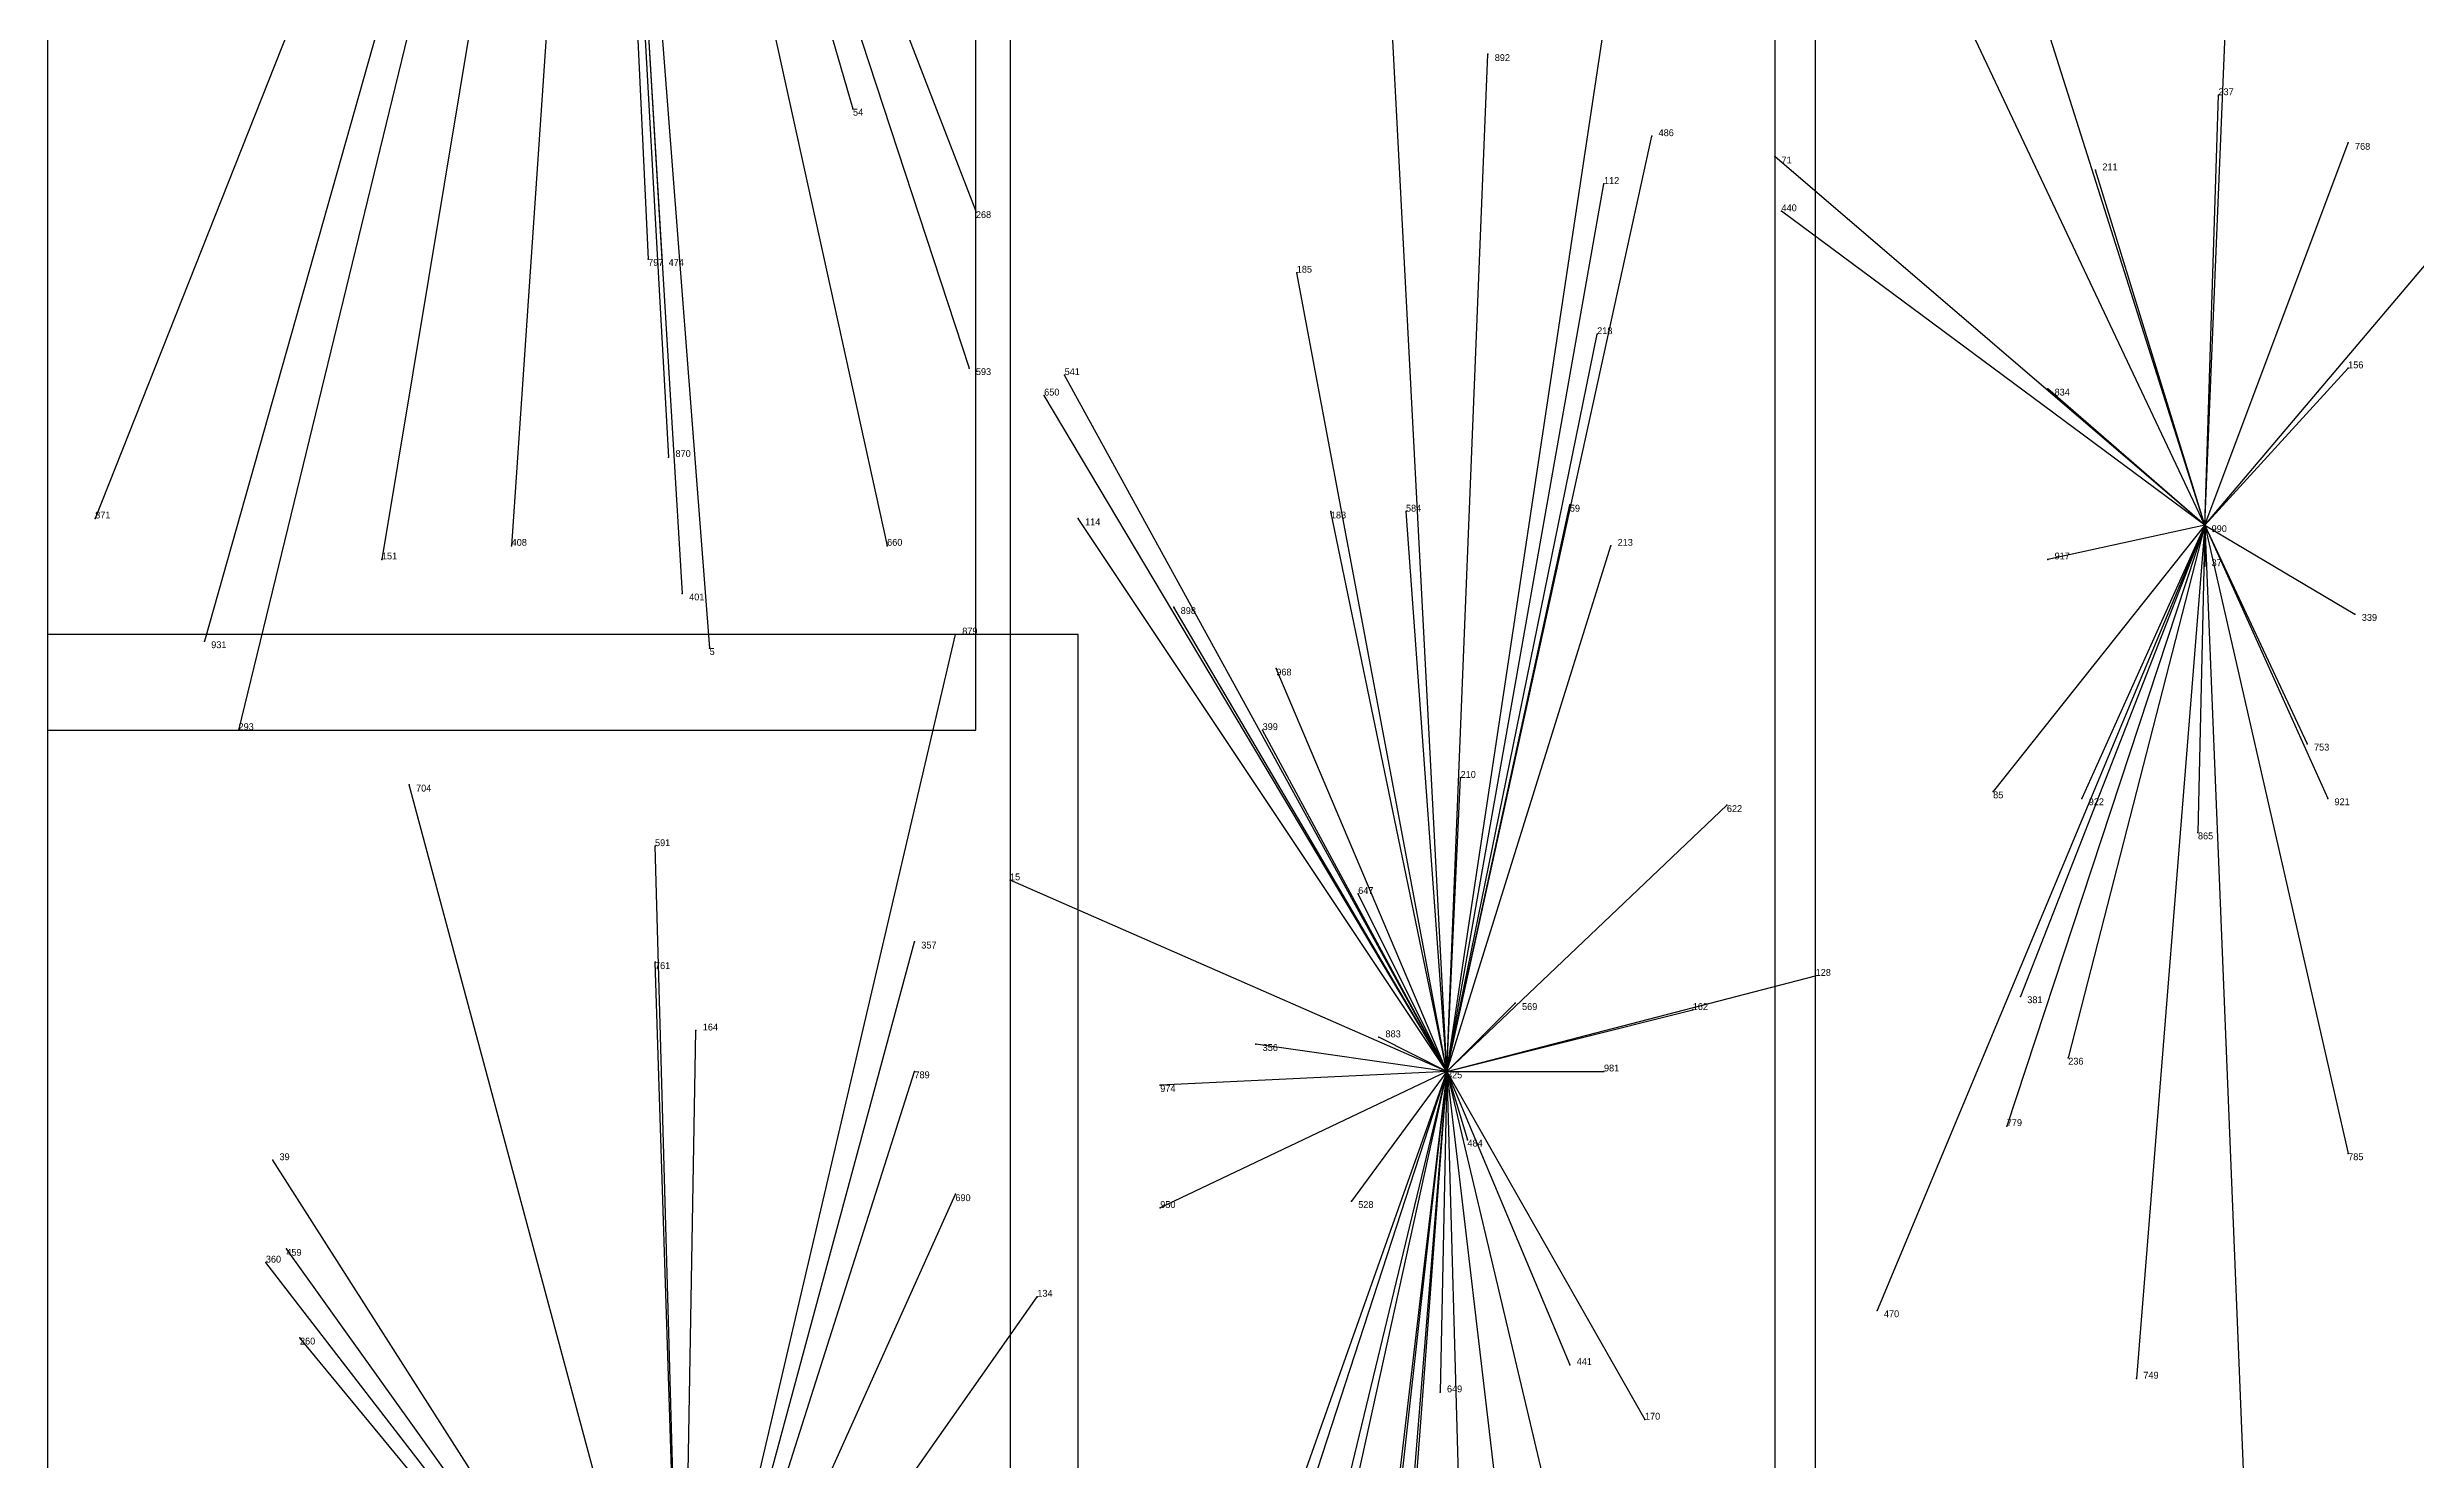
# Model space of a CAD drawing. Extents: x 0 to 1, y 0 to 1.
# Drawn here: x 0.001 to 0.348, y 0.486 to 0.693 of the extents above; entities that cross this region are included whole.
import ezdxf

# ---------------------------------------------------------------- set-up
doc = ezdxf.new("R2010")
doc.units = 0
for name, color, linetype in [('Clients', 3, 'CONTINUOUS'), ('Facilities', 3, 'CONTINUOUS'), ('Facilities_lines', 3, 'CONTINUOUS'), ('Min_max_boxes', 1, 'CONTINUOUS'), ('Normals', 1, 'CONTINUOUS'), ('Source_points', 5, 'CONTINUOUS'), ('Text', 3, 'CONTINUOUS')]:
    doc.layers.add(name, color=color, linetype=linetype)

msp = doc.modelspace()

# ---------------------------------------------------------------- linework, layer by layer
at = {"layer": 'Clients', "color": 5}
for p in [(0.212, 0.692), (0.119, 0.684), (0.319, 0.686), (0.236, 0.68), (0.254, 0.677), (0.338, 0.679), (0.301, 0.675), (0.229, 0.673), (0.137, 0.669), (0.255, 0.669), (0.089, 0.662), (0.091, 0.662), (0.184, 0.66), (0.228, 0.651), (0.136, 0.646), (0.338, 0.646), (0.147, 0.642), (0.15, 0.645), (0.294, 0.643), (0.092, 0.633), (0.189, 0.625), (0.2, 0.625), (0.224, 0.626), (0.008, 0.624), (0.152, 0.624), (0.05, 0.618), (0.069, 0.62), (0.124, 0.62), (0.23, 0.62), (0.294, 0.618), (0.317, 0.617), (0.094, 0.613), (0.166, 0.611), (0.339, 0.61), (0.024, 0.606), (0.098, 0.605), (0.134, 0.607), (0.181, 0.602), (0.029, 0.593), (0.179, 0.593), (0.332, 0.591), (0.054, 0.585), (0.208, 0.586), (0.286, 0.584), (0.247, 0.582), (0.299, 0.583), (0.335, 0.583), (0.316, 0.578), (0.09, 0.576), (0.142, 0.571), (0.193, 0.569), (0.09, 0.559), (0.128, 0.562), (0.26, 0.557), (0.216, 0.553), (0.242, 0.552), (0.29, 0.554), (0.096, 0.549), (0.178, 0.547), (0.196, 0.548), (0.297, 0.545), (0.128, 0.543), (0.229, 0.543), (0.164, 0.541), (0.288, 0.535), (0.209, 0.533), (0.338, 0.531), (0.034, 0.53), (0.134, 0.525), (0.164, 0.523), (0.192, 0.524), (0.033, 0.515), (0.036, 0.517), (0.146, 0.51), (0.269, 0.508), (0.038, 0.504), (0.224, 0.5), (0.307, 0.498), (0.205, 0.496), (0.235, 0.492)]:
    msp.add_point(p, dxfattribs=at)
at = {"layer": 'Facilities', "color": 3}
for p in [(0.317, 0.623), (0.206, 0.543)]:
    msp.add_point(p, dxfattribs=at)
at = {"layer": 'Facilities_lines', "color": 3}
for p, q in [((0.082, 0.811), (0.008, 0.624)), ((0.082, 0.811), (0.024, 0.606)), ((0.082, 0.811), (0.029, 0.593)), ((0.082, 0.811), (0.05, 0.618)), ((0.082, 0.811), (0.069, 0.62)), ((0.082, 0.811), (0.094, 0.613)), ((0.082, 0.811), (0.098, 0.605)), ((0.082, 0.811), (0.119, 0.684)), ((0.082, 0.811), (0.137, 0.669)), ((0.082, 0.811), (0.091, 0.662)), ((0.082, 0.811), (0.136, 0.646)), ((0.082, 0.811), (0.124, 0.62)), ((0.082, 0.811), (0.089, 0.662)), ((0.082, 0.811), (0.092, 0.633)), ((0.317, 0.623), (0.273, 0.762)), ((0.317, 0.623), (0.258, 0.748)), ((0.206, 0.543), (0.232, 0.716)), ((0.206, 0.543), (0.198, 0.695)), ((0.317, 0.623), (0.32, 0.695)), ((0.206, 0.543), (0.212, 0.692)), ((0.317, 0.623), (0.319, 0.686)), ((0.206, 0.543), (0.236, 0.68)), ((0.317, 0.623), (0.254, 0.677)), ((0.317, 0.623), (0.338, 0.679)), ((0.317, 0.623), (0.301, 0.675)), ((0.206, 0.543), (0.229, 0.673)), ((0.317, 0.623), (0.255, 0.669)), ((0.206, 0.543), (0.184, 0.66)), ((0.317, 0.623), (0.35, 0.662)), ((0.206, 0.543), (0.228, 0.651)), ((0.317, 0.623), (0.338, 0.646)), ((0.206, 0.543), (0.147, 0.642)), ((0.206, 0.543), (0.15, 0.645)), ((0.317, 0.623), (0.294, 0.643)), ((0.206, 0.543), (0.189, 0.625)), ((0.206, 0.543), (0.2, 0.625)), ((0.206, 0.543), (0.224, 0.626)), ((0.206, 0.543), (0.152, 0.624)), ((0.317, 0.623), (0.269, 0.508)), ((0.317, 0.623), (0.286, 0.584)), ((0.317, 0.623), (0.288, 0.535)), ((0.317, 0.623), (0.29, 0.554)), ((0.317, 0.623), (0.294, 0.618)), ((0.317, 0.623), (0.297, 0.545)), ((0.317, 0.623), (0.299, 0.583)), ((0.317, 0.623), (0.307, 0.498)), ((0.317, 0.623), (0.316, 0.578)), ((0.317, 0.623), (0.325, 0.426)), ((0.317, 0.623), (0.338, 0.531)), ((0.317, 0.623), (0.335, 0.583)), ((0.317, 0.623), (0.317, 0.617)), ((0.317, 0.623), (0.339, 0.61)), ((0.317, 0.623), (0.332, 0.591)), ((0.206, 0.543), (0.23, 0.62)), ((0.206, 0.543), (0.166, 0.611)), ((0.094, 0.436), (0.134, 0.607)), ((0.206, 0.543), (0.181, 0.602)), ((0.206, 0.543), (0.179, 0.593)), ((0.094, 0.436), (0.054, 0.585)), ((0.206, 0.543), (0.208, 0.586)), ((0.206, 0.543), (0.247, 0.582)), ((0.094, 0.436), (0.09, 0.576)), ((0.206, 0.543), (0.142, 0.571)), ((0.206, 0.543), (0.193, 0.569)), ((0.094, 0.436), (0.09, 0.559)), ((0.094, 0.436), (0.128, 0.562)), ((0.206, 0.543), (0.26, 0.557)), ((0.206, 0.543), (0.216, 0.553)), ((0.206, 0.543), (0.242, 0.552)), ((0.094, 0.436), (0.096, 0.549)), ((0.206, 0.543), (0.178, 0.547)), ((0.206, 0.543), (0.196, 0.548)), ((0.094, 0.436), (0.128, 0.543)), ((0.206, 0.543), (0.164, 0.523)), ((0.206, 0.543), (0.164, 0.541)), ((0.206, 0.543), (0.171, 0.384)), ((0.206, 0.543), (0.171, 0.398)), ((0.206, 0.543), (0.173, 0.45)), ((0.206, 0.543), (0.176, 0.451)), ((0.206, 0.543), (0.182, 0.339)), ((0.206, 0.543), (0.19, 0.4)), ((0.206, 0.543), (0.19, 0.347)), ((0.206, 0.543), (0.192, 0.524)), ((0.206, 0.543), (0.197, 0.424)), ((0.206, 0.543), (0.205, 0.496)), ((0.206, 0.543), (0.224, 0.5)), ((0.206, 0.543), (0.228, 0.45)), ((0.206, 0.543), (0.209, 0.435)), ((0.206, 0.543), (0.235, 0.492)), ((0.206, 0.543), (0.209, 0.533)), ((0.206, 0.543), (0.218, 0.441)), ((0.206, 0.543), (0.229, 0.543)), ((0.094, 0.436), (0.034, 0.53)), ((0.094, 0.436), (0.134, 0.525)), ((0.094, 0.436), (0.033, 0.515)), ((0.094, 0.436), (0.036, 0.517)), ((0.094, 0.436), (0.146, 0.51)), ((0.094, 0.436), (0.038, 0.504))]:
    msp.add_line(p, q, dxfattribs=at)
at = {"layer": 'Min_max_boxes', "color": 1}
for p, q in [((0.001, 0.995), (0.001, 0.593)), ((0.001, 0.995), (0.001, 0.593)), ((0.137, 0.593), (0.137, 0.995)), ((0.137, 0.593), (0.137, 0.995)), ((0.254, 0.762), (0.254, 0.426)), ((0.254, 0.762), (0.254, 0.426)), ((0.142, 0.716), (0.142, 0.339)), ((0.142, 0.716), (0.142, 0.339)), ((0.26, 0.339), (0.26, 0.716)), ((0.26, 0.339), (0.26, 0.716)), ((0.152, 0.607), (0.001, 0.607)), ((0.001, 0.607), (0.001, 0.273)), ((0.152, 0.607), (0.001, 0.607)), ((0.001, 0.607), (0.001, 0.273)), ((0.001, 0.607), (0.001, 0.607)), ((0.152, 0.273), (0.152, 0.607)), ((0.152, 0.273), (0.152, 0.607)), ((0.152, 0.607), (0.152, 0.607)), ((0.001, 0.593), (0.137, 0.593)), ((0.001, 0.593), (0.137, 0.593)), ((0.001, 0.593), (0.001, 0.593)), ((0.137, 0.593), (0.137, 0.593))]:
    msp.add_line(p, q, dxfattribs=at)
at = {"layer": 'Normals', "color": 1}
for p, q in [((0.212, 0.692), (0.212, 0.692, 0.1)), ((0.119, 0.684), (0.119, 0.684, 0.1)), ((0.319, 0.686), (0.319, 0.686, 0.1)), ((0.236, 0.68), (0.236, 0.68, 0.1)), ((0.254, 0.677), (0.254, 0.677, 0.1)), ((0.338, 0.679), (0.338, 0.679, 0.1)), ((0.301, 0.675), (0.301, 0.675, 0.1)), ((0.229, 0.673), (0.229, 0.673, 0.1)), ((0.137, 0.669), (0.137, 0.669, 0.1)), ((0.255, 0.669), (0.255, 0.669, 0.1)), ((0.089, 0.662), (0.089, 0.662, 0.1)), ((0.091, 0.662), (0.091, 0.662, 0.1)), ((0.184, 0.66), (0.184, 0.66, 0.1)), ((0.228, 0.651), (0.228, 0.651, 0.1)), ((0.136, 0.646), (0.136, 0.646, 0.1)), ((0.338, 0.646), (0.338, 0.646, 0.1)), ((0.147, 0.642), (0.147, 0.642, 0.1)), ((0.15, 0.645), (0.15, 0.645, 0.1)), ((0.294, 0.643), (0.294, 0.643, 0.1)), ((0.092, 0.633), (0.092, 0.633, 0.1)), ((0.189, 0.625), (0.189, 0.625, 0.1)), ((0.2, 0.625), (0.2, 0.625, 0.1)), ((0.224, 0.626), (0.224, 0.626, 0.1)), ((0.008, 0.624), (0.008, 0.624, 0.1)), ((0.152, 0.624), (0.152, 0.624, 0.1)), ((0.317, 0.623), (0.317, 0.623, 0.1)), ((0.05, 0.618), (0.05, 0.618, 0.1)), ((0.069, 0.62), (0.069, 0.62, 0.1)), ((0.124, 0.62), (0.124, 0.62, 0.1)), ((0.23, 0.62), (0.23, 0.62, 0.1)), ((0.294, 0.618), (0.294, 0.618, 0.1)), ((0.317, 0.617), (0.317, 0.617, 0.1)), ((0.094, 0.613), (0.094, 0.613, 0.1)), ((0.166, 0.611), (0.166, 0.611, 0.1)), ((0.339, 0.61), (0.339, 0.61, 0.1)), ((0.024, 0.606), (0.024, 0.606, 0.1)), ((0.098, 0.605), (0.098, 0.605, 0.1)), ((0.134, 0.607), (0.134, 0.607, 0.1)), ((0.181, 0.602), (0.181, 0.602, 0.1)), ((0.029, 0.593), (0.029, 0.593, 0.1)), ((0.179, 0.593), (0.179, 0.593, 0.1)), ((0.332, 0.591), (0.332, 0.591, 0.1)), ((0.054, 0.585), (0.054, 0.585, 0.1)), ((0.208, 0.586), (0.208, 0.586, 0.1)), ((0.286, 0.584), (0.286, 0.584, 0.1)), ((0.247, 0.582), (0.247, 0.582, 0.1)), ((0.299, 0.583), (0.299, 0.583, 0.1)), ((0.335, 0.583), (0.335, 0.583, 0.1)), ((0.316, 0.578), (0.316, 0.578, 0.1)), ((0.09, 0.576), (0.09, 0.576, 0.1)), ((0.142, 0.571), (0.142, 0.571, 0.1)), ((0.193, 0.569), (0.193, 0.569, 0.1)), ((0.09, 0.559), (0.09, 0.559, 0.1)), ((0.128, 0.562), (0.128, 0.562, 0.1)), ((0.26, 0.557), (0.26, 0.557, 0.1)), ((0.216, 0.553), (0.216, 0.553, 0.1)), ((0.242, 0.552), (0.242, 0.552, 0.1)), ((0.29, 0.554), (0.29, 0.554, 0.1)), ((0.096, 0.549), (0.096, 0.549, 0.1)), ((0.178, 0.547), (0.178, 0.547, 0.1)), ((0.196, 0.548), (0.196, 0.548, 0.1)), ((0.297, 0.545), (0.297, 0.545, 0.1)), ((0.128, 0.543), (0.128, 0.543, 0.1)), ((0.206, 0.543), (0.206, 0.543, 0.1)), ((0.229, 0.543), (0.229, 0.543, 0.1)), ((0.164, 0.541), (0.164, 0.541, 0.1)), ((0.288, 0.535), (0.288, 0.535, 0.1)), ((0.209, 0.533), (0.209, 0.533, 0.1)), ((0.338, 0.531), (0.338, 0.531, 0.1)), ((0.034, 0.53), (0.034, 0.53, 0.1)), ((0.134, 0.525), (0.134, 0.525, 0.1)), ((0.164, 0.523), (0.164, 0.523, 0.1)), ((0.192, 0.524), (0.192, 0.524, 0.1)), ((0.033, 0.515), (0.033, 0.515, 0.1)), ((0.036, 0.517), (0.036, 0.517, 0.1)), ((0.146, 0.51), (0.146, 0.51, 0.1)), ((0.269, 0.508), (0.269, 0.508, 0.1)), ((0.038, 0.504), (0.038, 0.504, 0.1)), ((0.224, 0.5), (0.224, 0.5, 0.1)), ((0.307, 0.498), (0.307, 0.498, 0.1)), ((0.205, 0.496), (0.205, 0.496, 0.1)), ((0.235, 0.492), (0.235, 0.492, 0.1))]:
    msp.add_line(p, q, dxfattribs=at)
at = {"layer": 'Source_points', "color": 5}
for p in [(0.212, 0.692), (0.119, 0.684), (0.319, 0.686), (0.236, 0.68), (0.254, 0.677), (0.338, 0.679), (0.301, 0.675), (0.229, 0.673), (0.137, 0.669), (0.255, 0.669), (0.089, 0.662), (0.091, 0.662), (0.184, 0.66), (0.228, 0.651), (0.136, 0.646), (0.338, 0.646), (0.147, 0.642), (0.15, 0.645), (0.294, 0.643), (0.092, 0.633), (0.189, 0.625), (0.2, 0.625), (0.224, 0.626), (0.008, 0.624), (0.152, 0.624), (0.317, 0.623), (0.05, 0.618), (0.069, 0.62), (0.124, 0.62), (0.23, 0.62), (0.294, 0.618), (0.317, 0.617), (0.094, 0.613), (0.166, 0.611), (0.339, 0.61), (0.024, 0.606), (0.098, 0.605), (0.134, 0.607), (0.181, 0.602), (0.029, 0.593), (0.179, 0.593), (0.332, 0.591), (0.054, 0.585), (0.208, 0.586), (0.286, 0.584), (0.247, 0.582), (0.299, 0.583), (0.335, 0.583), (0.316, 0.578), (0.09, 0.576), (0.142, 0.571), (0.193, 0.569), (0.09, 0.559), (0.128, 0.562), (0.26, 0.557), (0.216, 0.553), (0.242, 0.552), (0.29, 0.554), (0.096, 0.549), (0.178, 0.547), (0.196, 0.548), (0.297, 0.545), (0.128, 0.543), (0.206, 0.543), (0.229, 0.543), (0.164, 0.541), (0.288, 0.535), (0.209, 0.533), (0.338, 0.531), (0.034, 0.53), (0.134, 0.525), (0.164, 0.523), (0.192, 0.524), (0.033, 0.515), (0.036, 0.517), (0.146, 0.51), (0.269, 0.508), (0.038, 0.504), (0.224, 0.5), (0.307, 0.498), (0.205, 0.496), (0.235, 0.492)]:
    msp.add_point(p, dxfattribs=at)

# ---------------------------------------------------------------- texts
at = {"layer": 'Text', "color": 3}
for s, p in [('892', (0.213, 0.691)), ('54', (0.119, 0.683)), ('237', (0.319, 0.686)), ('486', (0.237, 0.68)), ('71', (0.255, 0.676)), ('768', (0.339, 0.678)), ('112', (0.229, 0.673)), ('211', (0.302, 0.675)), ('440', (0.255, 0.669)), ('268', (0.137, 0.668)), ('797', (0.089, 0.661)), ('474', (0.092, 0.661)), ('185', (0.184, 0.66)), ('218', (0.228, 0.651)), ('593', (0.137, 0.645)), ('541', (0.15, 0.645)), ('156', (0.338, 0.646)), ('650', (0.147, 0.642)), ('834', (0.295, 0.642)), ('870', (0.093, 0.633)), ('871', (0.008, 0.624)), ('183', (0.189, 0.624)), ('584', (0.2, 0.625)), ('59', (0.224, 0.625)), ('114', (0.153, 0.623)), ('990', (0.318, 0.622)), ('151', (0.05, 0.618)), ('408', (0.069, 0.62)), ('660', (0.124, 0.62)), ('213', (0.231, 0.62)), ('917', (0.295, 0.618)), ('37', (0.318, 0.617)), ('401', (0.095, 0.612)), ('898', (0.167, 0.61)), ('879', (0.135, 0.607)), ('339', (0.34, 0.609)), ('931', (0.025, 0.605)), ('5', (0.098, 0.604)), ('968', (0.181, 0.601)), ('293', (0.029, 0.593)), ('399', (0.179, 0.593)), ('753', (0.333, 0.59)), ('210', (0.208, 0.586)), ('704', (0.055, 0.584)), ('85', (0.286, 0.583)), ('922', (0.3, 0.582)), ('921', (0.336, 0.582)), ('622', (0.247, 0.581)), ('591', (0.09, 0.576)), ('865', (0.316, 0.577)), ('15', (0.142, 0.571)), ('647', (0.193, 0.569)), ('761', (0.09, 0.558)), ('357', (0.129, 0.561)), ('128', (0.26, 0.557)), ('569', (0.217, 0.552)), ('162', (0.242, 0.552)), ('381', (0.291, 0.553)), ('164', (0.097, 0.549)), ('883', (0.197, 0.548)), ('356', (0.179, 0.546)), ('236', (0.297, 0.544)), ('789', (0.128, 0.542)), ('825', (0.206, 0.542)), ('981', (0.229, 0.543)), ('974', (0.164, 0.54)), ('779', (0.288, 0.535)), ('39', (0.035, 0.53)), ('484', (0.209, 0.532)), ('785', (0.338, 0.53)), ('690', (0.134, 0.524)), ('950', (0.164, 0.523)), ('528', (0.193, 0.523)), ('360', (0.033, 0.515)), ('459', (0.036, 0.516)), ('134', (0.146, 0.51)), ('470', (0.27, 0.507)), ('260', (0.038, 0.503)), ('441', (0.225, 0.5)), ('649', (0.206, 0.496)), ('749', (0.308, 0.498)), ('170', (0.235, 0.492))]:
    msp.add_text(s, height=0.001, dxfattribs=at).set_placement(p)

doc.saveas('drawing.dxf')
